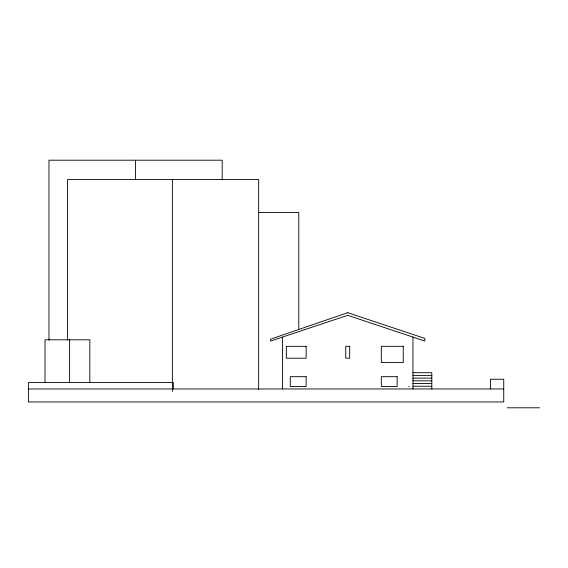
<?xml version="1.0" encoding="UTF-8"?>
<svg xmlns="http://www.w3.org/2000/svg" width="568" height="568" viewBox="0 0 568 568"><rect width="100%" height="100%" fill="white"/><g stroke="black" fill="none" stroke-linecap="round" stroke-linejoin="round"><path stroke-width="0.85" d="M258.348 212.553L298.775 212.553L298.775 329.568M412.971 372.714L431.801 372.714L431.801 388.952M412.971 375.42L431.801 375.42M412.971 378.125L431.801 378.125M412.971 380.83L431.801 380.83M412.971 383.535L431.801 383.535M412.971 386.24L431.801 386.24M28.4 388.959L503.731 388.959M507.132 407.796L539.6 407.796M490.404 388.959L490.404 379.225L503.731 379.225L503.731 401.952L28.4 401.952L28.4 382.47L173.361 382.47L173.361 388.959M412.971 337.087L412.971 388.952M408.981 386.24L408.981 386.9M282.452 337.087L282.452 388.952M258.653 389.662L258.653 179.538L67.507 179.538L67.507 340.012M222.194 179.715L222.194 160.204L48.969 160.204L48.969 340.196M172.374 179.538L172.374 391.437M135.582 160.204L135.582 179.715M89.829 382.392L89.829 339.799L45.007 339.799L45.007 382.392M69.623 339.799L69.623 382.392M347.708 312.698L270.574 339.16L270.574 341.048L347.708 315.332L424.85 341.048L424.85 338.407L347.708 312.698M306.138 346.324L286.343 346.324L286.343 358.202L306.138 358.202L306.138 346.324M349.689 346.324L345.734 346.324L345.734 358.202L349.689 358.202L349.689 346.324M403.23 346.324L381.313 346.324L381.313 362.561L403.23 362.561L403.23 346.324M306.138 376.676L290.305 376.676L290.305 386.574L306.138 386.574L306.138 376.676M397.153 376.676L381.313 376.676L381.313 386.574L397.153 386.574L397.153 376.676"/></g></svg>
